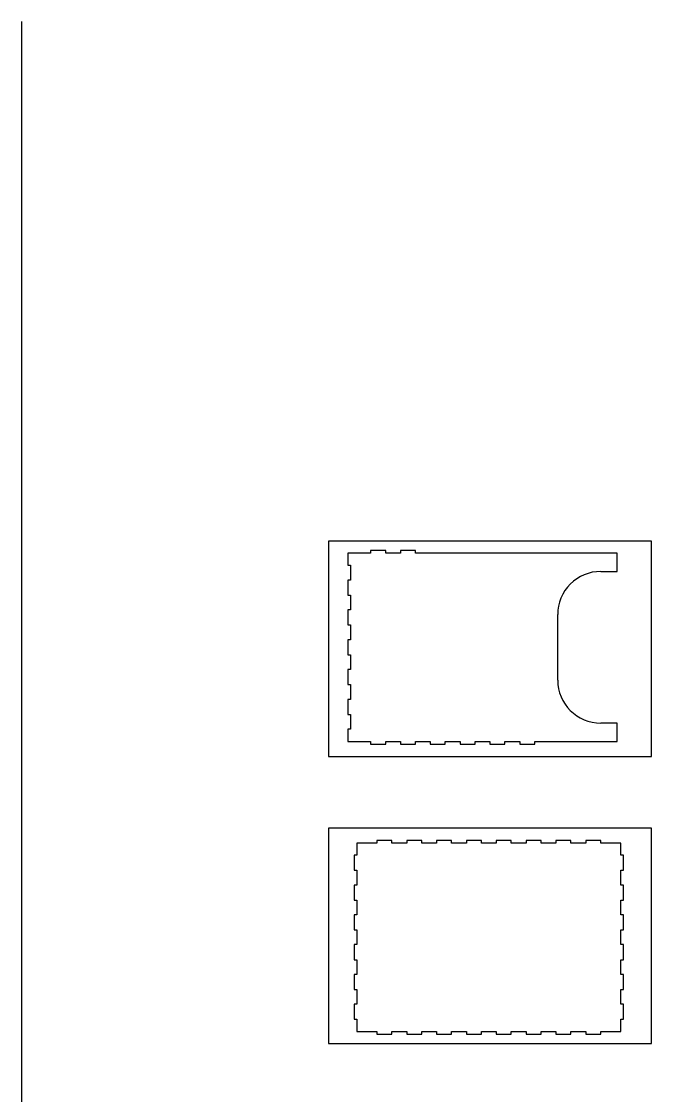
# Model space of a CAD drawing. Header units: inches. Extents: x -1723 to 1856, y -6131 to -2367.
# Drawn here: x 685 to 1856, y -4364 to -2367 of the extents above; entities that cross this region are included whole.
import ezdxf

# ---------------------------------------------------------------- set-up
doc = ezdxf.new("R2010")
doc.units = ezdxf.units.IN
doc.header["$LTSCALE"] = 0.03937
doc.header["$MEASUREMENT"] = 0
doc.layers.add('CORTE', color=1, linetype='Continuous')
doc.layers.add('PREDETERMINADO', color=7, linetype='Continuous')

msp = doc.modelspace()

# ---------------------------------------------------------------- linework, layer by layer
at = {"layer": 'CORTE'}
for p, q in [((1333.9, -3350.6), (1333.8, -3350.7)), ((1333.8, -3350.7), (1333.8, -3355.6)), ((1361.7, -3350.6), (1333.9, -3350.6)), ((1361.8, -3350.7), (1361.7, -3350.6)), ((1361.8, -3355.6), (1361.8, -3350.7)), ((1417.1, -3350.6), (1389.3, -3350.6)), ((1389.3, -3350.6), (1389.3, -3350.7)), ((1389.3, -3350.7), (1389.3, -3355.6)), ((1417.2, -3350.7), (1417.1, -3350.6)), ((1417.2, -3355.6), (1417.2, -3350.7)), ((1291.4, -3355.6), (1291.3, -3355.7)), ((1291.3, -3355.7), (1291.3, -3378.3)), ((1333.8, -3355.6), (1291.4, -3355.6)), ((1389.3, -3355.6), (1361.8, -3355.6)), ((1444.7, -3355.6), (1417.2, -3355.6)), ((1681.5, -3355.6), (1639, -3355.6)), ((1681.5, -3355.7), (1681.5, -3355.6)), ((1291.3, -3378.3), (1291.4, -3378.3)), ((1291.4, -3378.3), (1296.3, -3378.3)), ((1296.3, -3378.3), (1296.3, -3405.9)), ((1291.4, -3405.9), (1291.3, -3405.9)), ((1291.3, -3405.9), (1291.3, -3433.7)), ((1296.3, -3405.9), (1291.4, -3405.9)), ((1291.3, -3433.7), (1291.4, -3433.8)), ((1291.4, -3433.8), (1296.3, -3433.8)), ((1296.3, -3433.8), (1296.3, -3461.3)), ((1291.4, -3461.3), (1291.3, -3461.4)), ((1291.3, -3461.4), (1291.3, -3489.2)), ((1296.3, -3461.3), (1291.4, -3461.3)), ((1681.5, -3591.7), (1681.5, -3469.9)), ((1291.3, -3489.2), (1291.4, -3489.2)), ((1291.4, -3489.2), (1296.3, -3489.2)), ((1296.3, -3489.2), (1296.3, -3516.8)), ((1291.4, -3516.8), (1291.3, -3516.8)), ((1291.3, -3516.8), (1291.3, -3544.6)), ((1296.3, -3516.8), (1291.4, -3516.8)), ((1291.3, -3544.6), (1291.4, -3544.7)), ((1291.4, -3544.7), (1296.3, -3544.7)), ((1296.3, -3544.7), (1296.3, -3572.2)), ((1291.4, -3572.2), (1291.3, -3572.3)), ((1291.3, -3572.3), (1291.3, -3600.1)), ((1296.3, -3572.2), (1291.4, -3572.2)), ((1291.3, -3600.1), (1291.4, -3600.1)), ((1291.4, -3600.1), (1296.3, -3600.1)), ((1296.3, -3600.1), (1296.3, -3627.7)), ((1291.4, -3627.7), (1291.3, -3627.7)), ((1291.3, -3627.7), (1291.3, -3655.5)), ((1296.3, -3627.7), (1291.4, -3627.7)), ((1291.3, -3655.5), (1291.4, -3655.6)), ((1291.4, -3655.6), (1296.3, -3655.6)), ((1296.3, -3655.6), (1296.3, -3683.1)), ((1291.4, -3683.1), (1291.3, -3683.2)), ((1291.3, -3683.2), (1291.3, -3705.8)), ((1296.3, -3683.1), (1291.4, -3683.1)), ((1291.3, -3705.8), (1291.4, -3705.8)), ((1291.4, -3705.8), (1333.8, -3705.8)), ((1333.8, -3705.8), (1333.8, -3710.8)), ((1333.8, -3710.8), (1333.9, -3710.8)), ((1333.9, -3710.8), (1361.7, -3710.8)), ((1361.7, -3710.8), (1361.8, -3710.8)), ((1361.8, -3710.8), (1361.8, -3705.8)), ((1361.8, -3705.8), (1389.3, -3705.8)), ((1389.3, -3705.8), (1389.3, -3710.8)), ((1389.3, -3710.8), (1389.3, -3710.8)), ((1389.3, -3710.8), (1417.1, -3710.8)), ((1417.1, -3710.8), (1417.2, -3710.8)), ((1417.2, -3710.8), (1417.2, -3705.8)), ((1417.2, -3705.8), (1444.7, -3705.8)), ((1444.7, -3705.8), (1444.7, -3710.8)), ((1444.7, -3710.8), (1444.8, -3710.8)), ((1444.8, -3710.8), (1472.6, -3710.8)), ((1472.6, -3710.8), (1472.6, -3705.8)), ((1472.6, -3705.8), (1500.2, -3705.8)), ((1472.6, -3710.8), (1472.6, -3710.8)), ((1500.2, -3705.8), (1500.2, -3710.8)), ((1500.2, -3710.8), (1500.2, -3710.8)), ((1500.2, -3710.8), (1528, -3710.8)), ((1528, -3710.8), (1528.1, -3710.8)), ((1528.1, -3710.8), (1528.1, -3705.8)), ((1528.1, -3705.8), (1555.6, -3705.8)), ((1555.6, -3705.8), (1555.6, -3710.8)), ((1555.6, -3710.8), (1555.7, -3710.8)), ((1555.7, -3710.8), (1583.5, -3710.8)), ((1583.5, -3710.8), (1583.5, -3705.8)), ((1583.5, -3705.8), (1611.1, -3705.8)), ((1583.5, -3710.8), (1583.5, -3710.8)), ((1611.1, -3705.8), (1611.1, -3710.8)), ((1611.1, -3710.8), (1611.1, -3710.8)), ((1611.1, -3710.8), (1638.9, -3710.8)), ((1638.9, -3710.8), (1639, -3710.8)), ((1639, -3710.8), (1639, -3705.8)), ((1639, -3705.8), (1681.5, -3705.8)), ((1681.5, -3705.8), (1681.5, -3705.8)), ((1345.5, -3889.8), (1345.4, -3889.8)), ((1345.4, -3889.8), (1345.4, -3894.8)), ((1373.3, -3889.8), (1345.5, -3889.8)), ((1373.3, -3894.8), (1373.3, -3889.8)), ((1373.3, -3889.8), (1373.3, -3889.8)), ((1400.9, -3889.8), (1400.8, -3889.8)), ((1400.8, -3889.8), (1400.8, -3894.8)), ((1428.7, -3889.8), (1400.9, -3889.8)), ((1428.8, -3889.8), (1428.7, -3889.8)), ((1428.8, -3894.8), (1428.8, -3889.8)), ((1456.4, -3889.8), (1456.3, -3889.8)), ((1456.3, -3889.8), (1456.3, -3894.8)), ((1484.2, -3889.8), (1456.4, -3889.8)), ((1484.2, -3894.8), (1484.2, -3889.8)), ((1484.2, -3889.8), (1484.2, -3889.8)), ((1511.8, -3889.8), (1511.7, -3889.8)), ((1511.7, -3889.8), (1511.7, -3894.8)), ((1539.6, -3889.8), (1511.8, -3889.8)), ((1539.7, -3889.8), (1539.6, -3889.8)), ((1539.7, -3894.8), (1539.7, -3889.8)), ((1567.3, -3889.8), (1567.2, -3889.8)), ((1567.2, -3889.8), (1567.2, -3894.8)), ((1595.1, -3889.8), (1567.3, -3889.8)), ((1595.1, -3894.8), (1595.1, -3889.8)), ((1595.1, -3889.8), (1595.1, -3889.8)), ((1622.7, -3889.8), (1622.6, -3889.8)), ((1622.6, -3889.8), (1622.6, -3894.8)), ((1650.5, -3889.8), (1622.7, -3889.8)), ((1650.6, -3889.8), (1650.5, -3889.8)), ((1650.6, -3894.8), (1650.6, -3889.8)), ((1706, -3889.8), (1678.1, -3889.8)), ((1678.1, -3889.8), (1678.1, -3889.8)), ((1678.1, -3889.8), (1678.1, -3894.8)), ((1706, -3894.8), (1706, -3889.8)), ((1706, -3889.8), (1706, -3889.8)), ((1733.6, -3889.8), (1733.5, -3889.8)), ((1733.5, -3889.8), (1733.5, -3894.8)), ((1761.4, -3889.8), (1733.6, -3889.8)), ((1761.5, -3889.8), (1761.4, -3889.8)), ((1761.5, -3894.8), (1761.5, -3889.8)), ((1308.4, -3894.8), (1308.3, -3894.8)), ((1308.3, -3894.8), (1308.3, -3917.3)), ((1345.4, -3894.8), (1308.4, -3894.8)), ((1400.8, -3894.8), (1373.3, -3894.8)), ((1456.3, -3894.8), (1428.8, -3894.8)), ((1511.7, -3894.8), (1484.2, -3894.8)), ((1567.2, -3894.8), (1539.7, -3894.8)), ((1622.6, -3894.8), (1595.1, -3894.8)), ((1678.1, -3894.8), (1650.6, -3894.8)), ((1733.5, -3894.8), (1706, -3894.8)), ((1798.5, -3894.8), (1761.5, -3894.8)), ((1798.5, -3917.3), (1798.5, -3894.8)), ((1798.5, -3894.8), (1798.5, -3894.8)), ((1303.4, -3917.3), (1303.3, -3917.3)), ((1303.3, -3917.3), (1303.3, -3945.1)), ((1308.3, -3917.3), (1303.4, -3917.3)), ((1803.5, -3917.3), (1798.5, -3917.3)), ((1803.5, -3945.1), (1803.5, -3917.3)), ((1803.5, -3917.3), (1803.5, -3917.3)), ((1303.3, -3945.1), (1303.4, -3945.2)), ((1303.4, -3945.2), (1308.3, -3945.2)), ((1308.3, -3945.2), (1308.3, -3972.7)), ((1798.5, -3972.7), (1798.5, -3945.2)), ((1798.5, -3945.2), (1803.5, -3945.2)), ((1803.5, -3945.2), (1803.5, -3945.1)), ((1303.4, -3972.7), (1303.3, -3972.8)), ((1303.3, -3972.8), (1303.3, -4000.6)), ((1308.3, -3972.7), (1303.4, -3972.7)), ((1803.5, -3972.7), (1798.5, -3972.7)), ((1803.5, -3972.8), (1803.5, -3972.7)), ((1803.5, -4000.6), (1803.5, -3972.8)), ((1303.3, -4000.6), (1303.4, -4000.7)), ((1303.4, -4000.7), (1308.3, -4000.7)), ((1308.3, -4000.7), (1308.3, -4028.2)), ((1798.5, -4028.2), (1798.5, -4000.7)), ((1798.5, -4000.7), (1803.5, -4000.7)), ((1803.5, -4000.7), (1803.5, -4000.6)), ((1303.4, -4028.2), (1303.3, -4028.2)), ((1303.3, -4028.2), (1303.3, -4056)), ((1308.3, -4028.2), (1303.4, -4028.2)), ((1803.5, -4028.2), (1798.5, -4028.2)), ((1803.5, -4056), (1803.5, -4028.2)), ((1803.5, -4028.2), (1803.5, -4028.2)), ((1303.3, -4056), (1303.4, -4056.1)), ((1303.4, -4056.1), (1308.3, -4056.1)), ((1308.3, -4056.1), (1308.3, -4083.6)), ((1798.5, -4083.6), (1798.5, -4056.1)), ((1798.5, -4056.1), (1803.5, -4056.1)), ((1803.5, -4056.1), (1803.5, -4056)), ((1303.4, -4083.6), (1303.3, -4083.7)), ((1303.3, -4083.7), (1303.3, -4111.5)), ((1308.3, -4083.6), (1303.4, -4083.6)), ((1803.5, -4083.6), (1798.5, -4083.6)), ((1803.5, -4083.7), (1803.5, -4083.6)), ((1803.5, -4111.5), (1803.5, -4083.7)), ((1303.3, -4111.5), (1303.4, -4111.5)), ((1303.4, -4111.5), (1308.3, -4111.5)), ((1308.3, -4111.5), (1308.3, -4139.1)), ((1798.5, -4139.1), (1798.5, -4111.5)), ((1798.5, -4111.5), (1803.5, -4111.5)), ((1803.5, -4111.5), (1803.5, -4111.5)), ((1303.4, -4139.1), (1303.3, -4139.1)), ((1303.3, -4139.1), (1303.3, -4166.9)), ((1308.3, -4139.1), (1303.4, -4139.1)), ((1803.5, -4139.1), (1798.5, -4139.1)), ((1803.5, -4166.9), (1803.5, -4139.1)), ((1803.5, -4139.1), (1803.5, -4139.1)), ((1303.3, -4166.9), (1303.4, -4167)), ((1303.4, -4167), (1308.3, -4167)), ((1308.3, -4167), (1308.3, -4194.5)), ((1798.5, -4194.5), (1798.5, -4167)), ((1798.5, -4167), (1803.5, -4167)), ((1803.5, -4167), (1803.5, -4166.9)), ((1303.4, -4194.5), (1303.3, -4194.6)), ((1303.3, -4194.6), (1303.3, -4222.4)), ((1308.3, -4194.5), (1303.4, -4194.5)), ((1803.5, -4194.5), (1798.5, -4194.5)), ((1803.5, -4194.6), (1803.5, -4194.5)), ((1803.5, -4222.4), (1803.5, -4194.6)), ((1303.3, -4222.4), (1303.4, -4222.4)), ((1303.4, -4222.4), (1308.3, -4222.4)), ((1308.3, -4222.4), (1308.3, -4244.9)), ((1798.5, -4244.9), (1798.5, -4222.4)), ((1798.5, -4222.4), (1803.5, -4222.4)), ((1803.5, -4222.4), (1803.5, -4222.4)), ((1308.3, -4244.9), (1308.4, -4245)), ((1308.4, -4245), (1345.4, -4245)), ((1345.4, -4245), (1345.4, -4249.9)), ((1345.4, -4249.9), (1345.5, -4250)), ((1345.5, -4250), (1373.3, -4250)), ((1373.3, -4249.9), (1373.3, -4245)), ((1373.3, -4245), (1400.8, -4245)), ((1373.3, -4250), (1373.3, -4249.9)), ((1400.8, -4245), (1400.8, -4249.9)), ((1400.8, -4249.9), (1400.9, -4250)), ((1400.9, -4250), (1428.7, -4250)), ((1428.7, -4250), (1428.8, -4249.9)), ((1428.8, -4249.9), (1428.8, -4245)), ((1428.8, -4245), (1456.3, -4245)), ((1456.3, -4245), (1456.3, -4249.9)), ((1456.3, -4249.9), (1456.4, -4250)), ((1456.4, -4250), (1484.2, -4250)), ((1484.2, -4249.9), (1484.2, -4245)), ((1484.2, -4245), (1511.7, -4245)), ((1484.2, -4250), (1484.2, -4249.9)), ((1511.7, -4245), (1511.7, -4249.9)), ((1511.7, -4249.9), (1511.8, -4250)), ((1511.8, -4250), (1539.6, -4250)), ((1539.6, -4250), (1539.7, -4249.9)), ((1539.7, -4249.9), (1539.7, -4245)), ((1539.7, -4245), (1567.2, -4245)), ((1567.2, -4245), (1567.2, -4249.9)), ((1567.2, -4249.9), (1567.3, -4250)), ((1567.3, -4250), (1595.1, -4250)), ((1595.1, -4249.9), (1595.1, -4245)), ((1595.1, -4245), (1622.6, -4245)), ((1595.1, -4250), (1595.1, -4249.9)), ((1622.6, -4245), (1622.6, -4249.9)), ((1622.6, -4249.9), (1622.7, -4250)), ((1622.7, -4250), (1650.5, -4250)), ((1650.5, -4250), (1650.6, -4249.9)), ((1650.6, -4249.9), (1650.6, -4245)), ((1650.6, -4245), (1678.1, -4245)), ((1678.1, -4245), (1678.1, -4249.9)), ((1678.1, -4249.9), (1678.1, -4250)), ((1678.1, -4250), (1706, -4250)), ((1706, -4249.9), (1706, -4245)), ((1706, -4245), (1733.5, -4245)), ((1706, -4250), (1706, -4249.9)), ((1733.5, -4245), (1733.5, -4249.9)), ((1733.5, -4249.9), (1733.6, -4250)), ((1733.6, -4250), (1761.4, -4250)), ((1761.4, -4250), (1761.5, -4249.9)), ((1761.5, -4249.9), (1761.5, -4245)), ((1761.5, -4245), (1798.5, -4245)), ((1798.5, -4245), (1798.5, -4244.9))]:
    msp.add_line(p, q, dxfattribs=at)
for points in [[(1639, -3355.6), (1444.7, -3355.6)], [(1761.5, -3389.8), (1791.9, -3389.8), (1791.9, -3355.7), (1681.4, -3355.7)], [(1681.5, -3705.8), (1791.9, -3705.8), (1791.9, -3671.6), (1761.5, -3671.6)]]:
    msp.add_lwpolyline(points, dxfattribs=at)
for centre, start, end in [((1761.5, -3469.8), 90, 180.0139), ((1761.5, -3591.6), 180.0139, 270)]:
    msp.add_arc(centre, 80, start, end, dxfattribs=at)
at = {"layer": 'PREDETERMINADO'}
for points in [[(685, -2367.2), (685, -6131.1)], [(1255.8, -3733.7), (1855.8, -3733.7), (1855.8, -3333.7), (1255.8, -3333.7), (1255.8, -3733.7)], [(1255.8, -4267.3), (1855.8, -4267.3), (1855.8, -3867.3), (1255.8, -3867.3), (1255.8, -4267.3)]]:
    msp.add_lwpolyline(points, dxfattribs=at)

doc.saveas('drawing.dxf')
